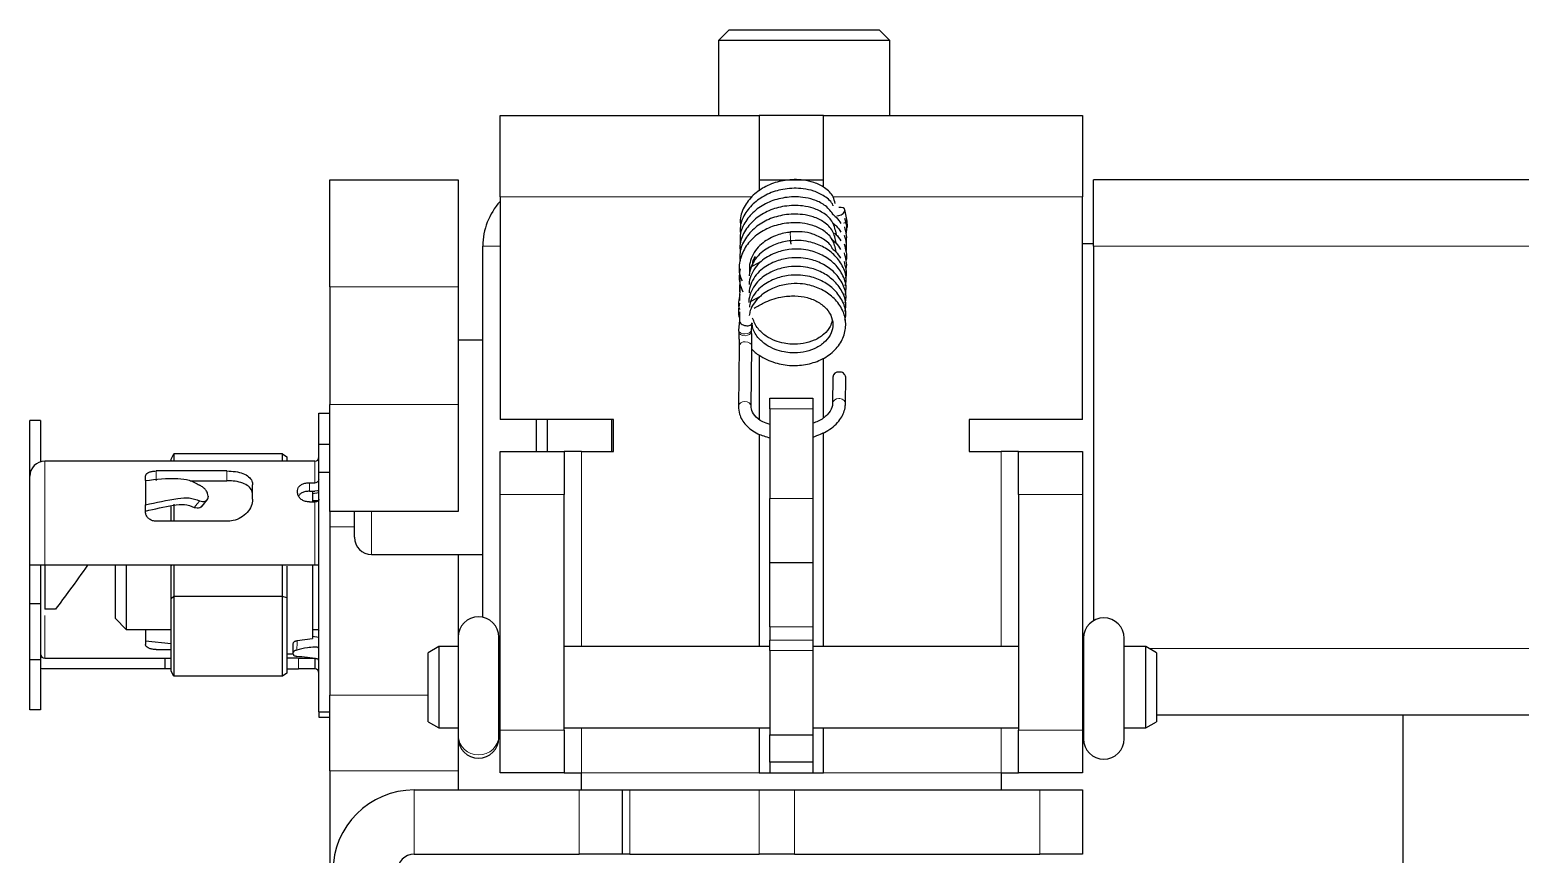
# Model space of a CAD drawing. Header units: millimetres. Extents: x -656 to 1253, y 650 to 1898.
# Drawn here: x -571.9 to -502.3, y 695.6 to 734.1 of the extents above; entities that cross this region are included whole.
import ezdxf

# ---------------------------------------------------------------- set-up
doc = ezdxf.new("R2010")
doc.units = ezdxf.units.MM

msp = doc.modelspace()

# ---------------------------------------------------------------- linework, layer by layer
at = {"color": 7, "linetype": 'Continuous', "lineweight": 25}
for p, q in [((-539.215, 734.131), (-539.715, 733.631)), ((-539.215, 734.131), (-535.411, 734.131)), ((-535.411, 734.131), (-532.215, 734.131)), ((-531.715, 733.631), (-532.215, 734.131)), ((-539.715, 733.631), (-539.715, 730.131)), ((-535.367, 733.631), (-539.715, 733.631)), ((-531.715, 733.631), (-535.367, 733.631)), ((-531.715, 730.131), (-531.715, 733.631)), ((-549.915, 726.331), (-549.915, 730.131)), ((-549.915, 730.131), (-537.815, 730.131)), ((-537.815, 730.131), (-537.815, 726.612)), ((-534.815, 730.131), (-537.815, 730.131)), ((-534.815, 730.131), (-522.715, 730.131)), ((-534.815, 726.789), (-534.815, 730.131)), ((-522.715, 730.131), (-522.715, 726.331)), ((-557.865, 727.131), (-551.865, 727.131)), ((-557.865, 722.131), (-557.865, 727.131)), ((-551.865, 727.131), (-551.865, 722.131)), ((-537.815, 727.131), (-534.815, 727.131)), ((-522.215, 724.031), (-522.215, 727.131)), ((106.785, 727.131), (-522.215, 727.131)), ((-549.915, 726.331), (-549.915, 715.931)), ((-533.721, 725.273), (-533.816, 725.742)), ((-522.715, 715.931), (-522.715, 726.331)), ((-533.716, 725.194), (-533.721, 725.273)), ((-550.715, 706.694), (-550.715, 724.031)), ((-522.215, 724.131), (-522.715, 724.131)), ((-522.215, 724.031), (-522.215, 706.533)), ((-538.257, 723.03), (-537.739, 723.311)), ((-538.714, 722.572), (-538.727, 721.895)), ((-557.865, 722.131), (-557.865, 716.631)), ((-551.865, 722.131), (-551.865, 716.631)), ((-538.719, 722.169), (-538.731, 721.488)), ((-538.214, 721.443), (-537.698, 721.728)), ((-538.733, 720.96), (-538.739, 720.557)), ((-538.735, 720.569), (-538.776, 720.094)), ((-538.177, 720.127), (-538.15, 720.434)), ((-538.172, 720.049), (-538.177, 720.127)), ((-550.715, 719.631), (-551.865, 719.631)), ((-538.776, 720.094), (-538.771, 720.015)), ((-538.753, 719.334), (-538.786, 716.544)), ((-538.186, 716.537), (-538.154, 719.327)), ((-537.815, 718.943), (-537.815, 715.956)), ((-534.815, 716.029), (-534.815, 718.792)), ((-534.376, 717.915), (-534.39, 716.676)), ((-533.79, 716.669), (-533.776, 717.908)), ((-557.865, 711.631), (-557.865, 716.631)), ((-551.865, 716.631), (-551.865, 711.631)), ((-537.315, 716.931), (-535.315, 716.931)), ((-537.315, 716.431), (-537.315, 716.931)), ((-535.315, 716.931), (-535.315, 716.431)), ((-534.39, 716.688), (-534.39, 716.676)), ((-558.365, 716.231), (-557.865, 716.231)), ((-558.365, 714.764), (-558.365, 716.231)), ((-544.615, 715.931), (-549.915, 715.931)), ((-548.215, 714.431), (-548.215, 715.931)), ((-547.715, 715.931), (-547.715, 714.431)), ((-544.715, 715.931), (-544.715, 714.431)), ((-544.615, 714.431), (-544.615, 715.931)), ((-537.315, 716.431), (-537.315, 712.247)), ((-535.315, 716.431), (-535.315, 712.247)), ((-522.715, 715.931), (-528.015, 715.931)), ((-528.015, 715.931), (-528.015, 714.431)), ((-571.365, 715.889), (-571.865, 715.889)), ((-571.865, 713.281), (-571.865, 715.889)), ((-571.365, 715.889), (-571.365, 713.952)), ((-537.815, 715.246), (-537.815, 705.331)), ((-534.815, 705.331), (-534.815, 715.329)), ((-558.365, 713.453), (-558.365, 714.764)), ((-557.865, 714.764), (-558.365, 714.764)), ((-565.565, 713.981), (-571.165, 713.981)), ((-558.565, 713.981), (-565.565, 713.981)), ((-565.265, 714.077), (-565.149, 714.324)), ((-565.265, 713.981), (-565.265, 714.077)), ((-565.149, 714.324), (-565.149, 713.981)), ((-560.065, 714.324), (-565.149, 714.324)), ((-560.065, 713.981), (-560.065, 714.324)), ((-560.065, 714.324), (-559.865, 714.182)), ((-559.865, 714.182), (-559.865, 713.981)), ((-549.915, 714.431), (-546.915, 714.431)), ((-549.915, 712.431), (-549.915, 714.431)), ((-546.915, 714.431), (-546.915, 712.431)), ((-546.115, 714.431), (-546.915, 714.431)), ((-546.115, 714.431), (-544.615, 714.431)), ((-528.015, 714.431), (-526.515, 714.431)), ((-525.715, 714.431), (-526.515, 714.431)), ((-525.715, 712.431), (-525.715, 714.431)), ((-525.715, 714.431), (-522.715, 714.431)), ((-522.715, 714.431), (-522.715, 712.431)), ((-571.865, 709.131), (-571.865, 713.281)), ((-566.465, 713.079), (-566.465, 713.292)), ((-562.665, 713.527), (-565.965, 713.527)), ((-557.865, 713.453), (-558.365, 713.453)), ((-558.365, 702.273), (-558.365, 713.453)), ((-566.465, 713.079), (-566.465, 711.948)), ((-564.384, 713.074), (-562.665, 713.074)), ((-561.465, 712.205), (-561.465, 712.883)), ((-559.365, 712.501), (-559.365, 712.619)), ((-558.815, 712.979), (-558.565, 712.979)), ((-558.815, 712.582), (-558.565, 712.582)), ((-558.665, 712.582), (-558.665, 712.084)), ((-558.365, 712.508), (-558.665, 712.464)), ((-566.465, 711.623), (-566.465, 711.948)), ((-565.265, 711.181), (-565.265, 711.91)), ((-565.149, 711.971), (-565.149, 711.181)), ((-563.855, 711.848), (-563.818, 711.895)), ((-563.814, 711.892), (-563.582, 712.186)), ((-563.538, 712.352), (-563.538, 712.324)), ((-558.815, 712.084), (-558.565, 712.084)), ((-558.406, 712.131), (-558.665, 712.131)), ((-549.915, 701.431), (-549.915, 712.431)), ((-546.915, 701.431), (-546.915, 712.431)), ((-537.315, 709.247), (-537.315, 712.247)), ((-535.315, 712.247), (-535.315, 709.247)), ((-525.715, 712.431), (-525.715, 701.431)), ((-522.715, 712.431), (-522.715, 701.431)), ((-562.665, 711.181), (-565.965, 711.181)), ((-551.865, 711.631), (-557.865, 711.631)), ((-557.865, 711.631), (-557.865, 710.919)), ((-556.715, 710.431), (-556.715, 711.631)), ((-557.865, 710.919), (-557.865, 703.061)), ((-571.165, 709.131), (-571.865, 709.131)), ((-571.865, 707.325), (-571.865, 709.131)), ((-571.365, 709.131), (-571.365, 707.325)), ((-569.165, 709.131), (-571.165, 709.131)), ((-558.565, 709.131), (-569.165, 709.131)), ((-567.865, 706.631), (-567.865, 709.131)), ((-567.365, 709.131), (-567.365, 706.131)), ((-565.236, 709.131), (-565.265, 709.102)), ((-565.265, 707.563), (-565.265, 709.102)), ((-565.149, 709.131), (-565.149, 707.662)), ((-560.065, 707.662), (-560.065, 709.131)), ((-559.865, 709.085), (-559.865, 707.605)), ((-558.665, 709.131), (-558.665, 705.709)), ((-558.365, 709.131), (-558.565, 709.131)), ((-555.915, 709.631), (-550.715, 709.631)), ((-551.865, 709.631), (-551.865, 705.827)), ((-537.315, 709.247), (-535.315, 709.247)), ((-537.315, 706.247), (-537.315, 709.247)), ((-535.315, 709.247), (-535.315, 706.247)), ((-565.149, 707.662), (-565.265, 707.563)), ((-565.149, 707.662), (-565.149, 703.938)), ((-560.065, 707.662), (-565.149, 707.662)), ((-560.065, 703.938), (-560.065, 707.662)), ((-559.865, 707.605), (-560.065, 707.662)), ((-559.865, 707.605), (-559.865, 704.081)), ((-571.365, 707.325), (-571.865, 707.325)), ((-571.865, 704.715), (-571.865, 707.325)), ((-571.365, 707.325), (-571.365, 704.715)), ((-570.665, 707.081), (-571.165, 707.081)), ((-565.265, 704.185), (-565.265, 707.563)), ((-567.865, 706.631), (-567.365, 706.131)), ((-537.315, 706.247), (-537.315, 705.63)), ((-535.315, 706.247), (-535.315, 705.63)), ((-567.365, 706.131), (-565.265, 706.131)), ((-566.465, 706.131), (-566.465, 705.59)), ((-566.465, 705.59), (-566.465, 705.426)), ((-566.465, 705.59), (-565.265, 705.471)), ((-559.379, 705.608), (-558.665, 705.709)), ((-558.665, 706.131), (-558.365, 706.131)), ((-558.365, 705.755), (-558.665, 705.798)), ((-551.867, 705.766), (-551.867, 701.174)), ((-549.967, 701.174), (-549.967, 705.766)), ((-537.315, 705.147), (-537.315, 705.63)), ((-535.315, 705.63), (-535.315, 705.147)), ((-522.677, 705.718), (-522.677, 701.018)), ((-520.777, 701.018), (-520.777, 705.718)), ((-565.965, 705.189), (-565.265, 705.189)), ((-559.865, 704.981), (-559.565, 704.981)), ((-559.565, 704.969), (-559.565, 705.044)), ((-552.765, 705.331), (-553.265, 705.043)), ((-553.265, 701.82), (-553.265, 705.043)), ((-551.867, 705.331), (-552.765, 705.331)), ((-552.765, 705.331), (-552.765, 701.531)), ((-549.915, 705.331), (-549.967, 705.331)), ((-537.315, 705.331), (-546.915, 705.331)), ((-537.315, 705.147), (-537.315, 701.205)), ((-525.715, 705.331), (-535.315, 705.331)), ((-535.315, 705.147), (-535.315, 701.205)), ((-522.677, 705.331), (-522.715, 705.331)), ((-519.765, 705.331), (-520.777, 705.331)), ((-519.265, 705.043), (-519.765, 705.331)), ((-519.765, 703.431), (-519.765, 705.331)), ((-519.265, 705.043), (-519.265, 703.431)), ((-571.865, 702.373), (-571.865, 704.715)), ((-571.365, 704.715), (-571.865, 704.715)), ((-571.365, 704.715), (-571.365, 702.373)), ((-571.165, 704.781), (-565.565, 704.781)), ((-565.565, 704.281), (-571.165, 704.281)), ((-565.565, 704.781), (-565.565, 704.281)), ((-565.565, 704.781), (-565.265, 704.781)), ((-565.265, 704.281), (-565.565, 704.281)), ((-565.149, 703.938), (-565.265, 704.185)), ((-559.315, 704.781), (-559.865, 704.781)), ((-559.865, 704.281), (-559.315, 704.281)), ((-559.315, 704.781), (-558.565, 704.781)), ((-558.565, 704.281), (-559.315, 704.281)), ((-558.565, 704.781), (-558.565, 704.281)), ((-560.065, 703.938), (-565.149, 703.938)), ((-559.865, 704.081), (-560.065, 703.938)), ((-519.765, 701.531), (-519.765, 703.431)), ((-519.265, 703.431), (-519.265, 701.82)), ((-557.865, 699.525), (-557.865, 703.061)), ((-571.365, 702.373), (-571.865, 702.373)), ((-558.365, 702.273), (-557.865, 702.273)), ((-558.365, 702.273), (-558.365, 702.031)), ((-558.365, 702.031), (-557.865, 702.031)), ((103.935, 702.131), (-519.265, 702.131)), ((-507.765, 702.131), (-507.765, 688.731)), ((-553.265, 701.82), (-552.765, 701.531)), ((-552.765, 701.531), (-551.867, 701.531)), ((-549.967, 701.531), (-549.915, 701.531)), ((-549.915, 699.431), (-549.915, 701.431)), ((-546.915, 701.531), (-537.315, 701.531)), ((-546.915, 701.431), (-546.915, 699.431)), ((-537.815, 701.531), (-537.815, 699.431)), ((-535.315, 701.531), (-525.715, 701.531)), ((-534.815, 699.431), (-534.815, 701.531)), ((-525.715, 699.431), (-525.715, 701.431)), ((-522.715, 701.531), (-522.677, 701.531)), ((-522.715, 701.431), (-522.715, 699.431)), ((-520.777, 701.531), (-519.765, 701.531)), ((-519.765, 701.531), (-519.265, 701.82)), ((-551.867, 701.174), (-551.867, 701.066)), ((-551.865, 701.005), (-551.865, 699.525)), ((-549.967, 701.066), (-549.967, 701.174)), ((-537.315, 701.205), (-535.315, 701.205)), ((-537.315, 699.931), (-537.315, 701.205)), ((-535.315, 701.205), (-535.315, 699.931)), ((-535.315, 699.931), (-537.315, 699.931)), ((-537.315, 699.931), (-537.315, 699.431)), ((-535.315, 699.931), (-535.315, 699.431)), ((-557.865, 699.525), (-557.865, 694.908)), ((-551.865, 699.525), (-551.865, 698.631)), ((-546.915, 699.431), (-549.915, 699.431)), ((-546.915, 699.431), (-546.115, 699.431)), ((-546.115, 698.631), (-546.115, 699.431)), ((-537.815, 699.431), (-537.315, 699.431)), ((-537.315, 699.431), (-535.315, 699.431)), ((-535.315, 699.431), (-534.815, 699.431)), ((-526.515, 699.431), (-525.715, 699.431)), ((-526.515, 699.431), (-526.515, 698.631)), ((-522.715, 699.431), (-525.715, 699.431)), ((-553.915, 698.631), (-546.215, 698.631)), ((-546.215, 698.631), (-544.215, 698.631)), ((-544.215, 698.631), (-544.215, 695.631)), ((-544.215, 698.631), (-543.853, 698.631)), ((-543.853, 698.631), (-537.812, 698.631)), ((-537.812, 698.631), (-536.174, 698.631)), ((-536.174, 698.631), (-524.715, 698.631)), ((-524.715, 698.631), (-522.715, 698.631)), ((-522.715, 698.631), (-522.715, 695.631)), ((-553.915, 695.631), (-546.215, 695.631)), ((-544.215, 695.631), (-546.215, 695.631)), ((-543.853, 695.631), (-544.215, 695.631)), ((-543.853, 695.631), (-537.812, 695.631)), ((-536.174, 695.631), (-537.812, 695.631)), ((-536.174, 695.631), (-524.715, 695.631)), ((-522.715, 695.631), (-524.715, 695.631))]:
    msp.add_line(p, q, dxfattribs=at)
at = {"color": 8, "linetype": 'Continuous', "lineweight": 18}
for p, q in [((-538.128, 726.331), (-549.915, 726.331)), ((-522.715, 726.331), (-534.365, 726.331)), ((-549.915, 724.031), (-550.715, 724.031)), ((106.785, 724.031), (-522.215, 724.031)), ((-551.865, 722.131), (-557.865, 722.131)), ((-557.865, 716.631), (-551.865, 716.631)), ((-535.315, 716.431), (-537.315, 716.431)), ((-571.165, 713.981), (-571.165, 709.131)), ((-558.565, 712.979), (-558.565, 713.981)), ((-546.115, 705.331), (-546.115, 714.431)), ((-526.515, 714.431), (-526.515, 705.331)), ((-565.965, 713.527), (-565.965, 713.074)), ((-562.665, 713.074), (-562.665, 713.527)), ((-558.815, 712.979), (-558.815, 712.582)), ((-558.565, 709.131), (-558.565, 712.084)), ((-546.915, 712.431), (-549.915, 712.431)), ((-537.315, 712.247), (-535.315, 712.247)), ((-522.715, 712.431), (-525.715, 712.431)), ((-555.915, 711.631), (-555.915, 709.631)), ((-556.715, 710.919), (-557.865, 710.919)), ((-571.165, 706.772), (-571.165, 704.781)), ((-535.315, 706.247), (-537.315, 706.247)), ((-537.315, 705.63), (-535.315, 705.63)), ((-535.315, 705.147), (-537.315, 705.147)), ((104.262, 705.231), (-519.592, 705.231)), ((-559.315, 704.281), (-559.315, 704.781)), ((-557.865, 703.061), (-553.265, 703.061)), ((-549.915, 701.431), (-546.915, 701.431)), ((-546.115, 699.431), (-546.115, 701.531)), ((-526.515, 701.531), (-526.515, 699.431)), ((-525.715, 701.431), (-522.715, 701.431)), ((-551.865, 699.525), (-557.865, 699.525)), ((-537.815, 699.431), (-546.115, 699.431)), ((-526.515, 699.431), (-534.815, 699.431)), ((-553.915, 695.631), (-553.915, 698.631)), ((-546.215, 695.631), (-546.215, 698.631)), ((-543.853, 698.631), (-543.853, 695.631)), ((-537.812, 695.631), (-537.812, 698.631)), ((-536.174, 698.631), (-536.174, 695.631)), ((-524.715, 695.631), (-524.715, 698.631))]:
    msp.add_line(p, q, dxfattribs=at)
at = {"color": 7, "linetype": 'Continuous', "lineweight": 25, "flags": 128}
for points in [[(-534.189, 725.449), (-534.101, 725.457), (-533.991, 725.494), (-533.896, 725.555), (-533.833, 725.628), (-533.81, 725.704), (-533.831, 725.771), (-533.893, 725.818), (-533.987, 725.838), (-534.097, 725.829), (-534.097, 725.829)], [(-558.365, 712.605), (-558.428, 712.593), (-558.565, 712.582)], [(-558.365, 712.205), (-558.369, 712.182), (-558.38, 712.159), (-558.399, 712.138), (-558.424, 712.119), (-558.454, 712.104), (-558.488, 712.093), (-558.526, 712.086), (-558.565, 712.084)], [(-571.165, 704.281), (-571.302, 704.295), (-571.365, 704.31)]]:
    msp.add_lwpolyline(points, dxfattribs=at)
at = {"color": 8, "linetype": 'Continuous', "lineweight": 18, "flags": 128}
for points in [[(-538.478, 719.925), (-538.363, 719.942), (-538.266, 719.985), (-538.2, 720.048), (-538.176, 720.12), (-538.177, 720.126)], [(-538.776, 720.094), (-538.754, 720.031), (-538.69, 719.973), (-538.593, 719.935), (-538.478, 719.925)], [(-538.771, 720.015), (-538.75, 719.953), (-538.685, 719.894), (-538.588, 719.857), (-538.474, 719.846)], [(-538.474, 719.846), (-538.359, 719.864), (-538.261, 719.907), (-538.196, 719.969), (-538.172, 720.041), (-538.172, 720.049)], [(-538.467, 719.565), (-538.351, 719.551), (-538.251, 719.503), (-538.182, 719.428), (-538.154, 719.339), (-538.154, 719.327)], [(-538.499, 716.776), (-538.383, 716.761), (-538.283, 716.713), (-538.214, 716.639), (-538.186, 716.55), (-538.186, 716.54)]]:
    msp.add_lwpolyline(points, dxfattribs=at)
at = {"color": 7, "linetype": 'Continuous', "lineweight": 25}
for centre, radius, start, end in [((-547.615, 724.031), 3.1, 137.89655, 180), ((-535.308, 724.29), 1.046, 179.97298, 189.73536), ((-534.11, 717.879), 0.269, 85.56913, 172.30264), ((-534.047, 717.877), 0.273, 6.61508, 98.74019), ((-571.165, 713.281), 0.7, 90, 180), ((-558.565, 714.181), 0.2, 270, 0), ((-558.546, 713.161), 0.183, 264.18756, 352.66613), ((-555.915, 710.431), 0.8, 180, 270), ((-550.917, 705.766), 0.95, 0, 180), ((-521.727, 705.718), 0.95, 0, 180), ((-558.464, 706.05), 0.0996, 3.92792, 54.46683), ((-571.165, 704.981), 0.2, 180, 270), ((-558.565, 704.081), 0.2, 0, 90), ((-550.917, 701.066), 0.95, 180, 0), ((-521.727, 701.018), 0.95, 180, 0), ((-553.915, 694.831), 3.8, 90, 180), ((-553.915, 694.831), 0.8, 90, 180)]:
    msp.add_arc(centre, radius, start, end, dxfattribs=at)
at = {"color": 8, "linetype": 'Continuous', "lineweight": 18}
for centre, radius, start, end in [((-533.914, 725.287), 0.194, 281.16678, 355.78028), ((-533.863, 725.192), 0.147, 305.37952, 0.99151), ((-530.565, 724.596), 5.797, 179.23853, 183.01816), ((-538.487, 719.298), 0.269, 85.56913, 172.30264), ((-538.52, 716.508), 0.269, 85.57069, 172.28471), ((-534.123, 716.637), 0.272, 85.84851, 169.10635), ((-534.062, 716.637), 0.273, 6.62516, 98.73922), ((-550.938, 701.197), 0.929, 181.38421, 271.32035), ((-550.896, 701.197), 0.929, 268.67965, 358.61579)]:
    msp.add_arc(centre, radius, start, end, dxfattribs=at)
at = {"color": 7, "linetype": 'Continuous', "lineweight": 25}
for points, knots in [([(-534.269, 726.013), (-534.293, 726.123), (-534.359, 726.417), (-534.721, 726.758), (-535.22, 727.008), (-535.851, 727.147), (-536.582, 727.137), (-537.346, 726.924), (-537.989, 726.543), (-538.464, 726.008), (-538.719, 725.452), (-538.697, 725.092), (-538.689, 724.96)], [0, 0, 0, 0, 0.063333, 0.16851, 0.262688, 0.342003, 0.46736, 0.58109, 0.694609, 0.810179, 0.930447, 1, 1, 1, 1]), ([(-534.366, 725.91), (-534.368, 725.918), (-534.423, 726.104), (-534.739, 726.354), (-535.227, 726.608), (-535.862, 726.744), (-536.592, 726.733), (-537.355, 726.519), (-537.998, 726.137), (-538.469, 725.602), (-538.718, 725.071), (-538.7, 724.737), (-538.694, 724.631)], [0, 0, 0, 0, 0.004993, 0.1184, 0.219918, 0.305422, 0.440621, 0.56324, 0.685592, 0.810243, 0.939925, 1, 1, 1, 1]), ([(-534.214, 724.578), (-534.254, 724.771), (-534.332, 725.149), (-534.743, 725.558), (-535.249, 725.804), (-535.88, 725.939), (-536.612, 725.926), (-537.374, 725.709), (-538.014, 725.326), (-538.485, 724.788), (-538.735, 724.233), (-538.711, 723.875), (-538.703, 723.746)], [0, 0, 0, 0, 0.105289, 0.205903, 0.295917, 0.37175, 0.491758, 0.600525, 0.708989, 0.819647, 0.934706, 1, 1, 1, 1]), ([(-534.384, 725.538), (-534.501, 725.685), (-534.724, 725.965), (-535.242, 726.204), (-535.869, 726.342), (-536.602, 726.33), (-537.364, 726.114), (-538.006, 725.731), (-538.478, 725.195), (-538.73, 724.64), (-538.707, 724.281), (-538.698, 724.151)], [0, 0, 0, 0, 0.1114142, 0.2121128, 0.2969363, 0.4311161, 0.5527693, 0.6741203, 0.797839, 0.9265139, 1, 1, 1, 1]), ([(-534.223, 723.772), (-534.265, 723.967), (-534.345, 724.347), (-534.76, 724.757), (-535.267, 725.001), (-535.899, 725.135), (-536.631, 725.119), (-537.393, 724.9), (-538.028, 724.514), (-538.509, 723.974), (-538.75, 723.331), (-538.779, 722.774), (-538.646, 722.482), (-538.608, 722.4)], [0, 0, 0, 0, 0.097442, 0.1894846, 0.271783, 0.341134, 0.4509722, 0.5504561, 0.6495996, 0.7508968, 0.8561583, 0.9597496, 1, 1, 1, 1]), ([(-534.219, 724.175), (-534.259, 724.369), (-534.338, 724.748), (-534.751, 725.158), (-535.258, 725.402), (-535.89, 725.537), (-536.622, 725.522), (-537.383, 725.304), (-538.023, 724.92), (-538.492, 724.382), (-538.741, 723.827), (-538.716, 723.47), (-538.707, 723.341)], [0, 0, 0, 0, 0.1058838, 0.2064801, 0.2964527, 0.37226, 0.492276, 0.6010148, 0.7094154, 0.8200901, 0.9351311, 1, 1, 1, 1]), ([(-534.407, 725.539), (-534.341, 725.486), (-534.171, 725.348), (-534.064, 725.182), (-533.998, 725.081)], [0, 0, 0, 0, 0.387344, 1, 1, 1, 1]), ([(-534.366, 725.097), (-534.317, 725.057), (-534.164, 724.932), (-534.068, 724.781), (-534.003, 724.678)], [0, 0, 0, 0, 0.318089, 1, 1, 1, 1]), ([(-533.741, 724.631), (-533.732, 724.734), (-533.711, 724.967), (-533.779, 725.198), (-533.817, 725.326)], [0, 0, 0, 0, 0.443375, 1, 1, 1, 1]), ([(-533.734, 724.842), (-533.729, 724.851), (-533.715, 724.874), (-533.704, 724.911), (-533.697, 724.945), (-533.693, 724.975), (-533.691, 725.004), (-533.69, 725.034), (-533.69, 725.049)], [0, 0, 0, 0, 0.097418, 0.258661, 0.384306, 0.517978, 0.767153, 1, 1, 1, 1]), ([(-533.705, 725.053), (-533.705, 725.053), (-533.705, 725.053), (-533.707, 725.074), (-533.711, 725.118), (-533.715, 725.169), (-533.716, 725.194)], [0, 0, 0, 0, 0.09133, 0.306343, 0.65458, 1, 1, 1, 1]), ([(-536.362, 724.675), (-536.378, 724.674), (-536.616, 724.657), (-537.101, 724.527), (-537.648, 724.216), (-538.01, 723.823), (-538.208, 723.458), (-538.29, 723.069), (-538.272, 722.844), (-538.263, 722.731)], [0, 0, 0, 0, 0.0151647, 0.2172605, 0.4503418, 0.5825496, 0.7206233, 0.8592288, 1, 1, 1, 1]), ([(-533.795, 722.176), (-533.777, 722.255), (-533.711, 722.544), (-533.864, 723.046), (-534.231, 723.585), (-534.771, 723.988), (-535.331, 724.212), (-535.885, 724.302), (-536.452, 724.286), (-537.111, 724.127), (-537.656, 723.81), (-538.019, 723.417), (-538.21, 723.054), (-538.282, 722.777), (-538.278, 722.654), (-538.277, 722.644)], [0, 0, 0, 0, 0.042308, 0.15415, 0.2638, 0.362621, 0.46011, 0.525142, 0.605685, 0.698744, 0.806146, 0.867056, 0.930656, 0.994491, 1, 1, 1, 1]), ([(-534.402, 723.91), (-534.405, 723.918), (-534.463, 724.103), (-534.781, 724.351), (-535.273, 724.597), (-535.815, 724.721), (-536.176, 724.701), (-536.359, 724.69)], [0, 0, 0, 0, 0.01249, 0.301593, 0.560015, 0.777814, 1, 1, 1, 1]), ([(-534.437, 724.347), (-534.368, 724.291), (-534.19, 724.149), (-534.079, 723.977), (-534.012, 723.872)], [0, 0, 0, 0, 0.391046, 1, 1, 1, 1]), ([(-534.297, 724.631), (-534.275, 724.613), (-534.149, 724.507), (-534.071, 724.38), (-534.007, 724.275)], [0, 0, 0, 0, 0.174816, 1, 1, 1, 1]), ([(-533.751, 723.766), (-533.74, 723.891), (-533.717, 724.144), (-533.79, 724.395), (-533.826, 724.52)], [0, 0, 0, 0, 0.4974852, 1, 1, 1, 1]), ([(-533.747, 724.169), (-533.736, 724.293), (-533.712, 724.546), (-533.785, 724.796), (-533.821, 724.923)], [0, 0, 0, 0, 0.492215, 1, 1, 1, 1]), ([(-533.8, 721.774), (-533.781, 721.854), (-533.716, 722.144), (-533.87, 722.647), (-534.239, 723.186), (-534.78, 723.587), (-535.34, 723.81), (-535.895, 723.899), (-536.462, 723.882), (-537.121, 723.723), (-537.665, 723.405), (-538.027, 723.011), (-538.217, 722.647), (-538.289, 722.373), (-538.284, 722.251), (-538.284, 722.243)], [0, 0, 0, 0, 0.042773, 0.154687, 0.264374, 0.363222, 0.46079, 0.525858, 0.60643, 0.699498, 0.806987, 0.867935, 0.931565, 0.995417, 1, 1, 1, 1]), ([(-534.402, 723.91), (-534.348, 723.866), (-534.185, 723.735), (-534.084, 723.576), (-534.017, 723.469)], [0, 0, 0, 0, 0.334031, 1, 1, 1, 1]), ([(-533.76, 722.962), (-533.76, 722.963), (-533.712, 723.084), (-533.743, 723.345), (-533.805, 723.592), (-533.835, 723.715)], [0, 0, 0, 0, 0.002516, 0.506423, 1, 1, 1, 1]), ([(-533.755, 723.363), (-533.755, 723.363), (-533.708, 723.484), (-533.738, 723.745), (-533.8, 723.994), (-533.831, 724.118)], [0, 0, 0, 0, 0.000172, 0.502667, 1, 1, 1, 1]), ([(-538.709, 722.975), (-538.74, 722.748), (-538.789, 722.377), (-538.634, 722.029), (-538.574, 721.894)], [0, 0, 0, 0, 0.612736, 1, 1, 1, 1]), ([(-533.809, 720.971), (-533.791, 721.053), (-533.726, 721.344), (-533.883, 721.848), (-534.255, 722.386), (-534.797, 722.786), (-535.359, 723.007), (-535.914, 723.095), (-536.481, 723.076), (-537.14, 722.914), (-537.683, 722.594), (-538.043, 722.199), (-538.232, 721.835), (-538.304, 721.549), (-538.296, 721.417), (-538.294, 721.398)], [0, 0, 0, 0, 0.0433643, 0.1545619, 0.2634749, 0.3616169, 0.4585878, 0.5232278, 0.6032337, 0.6956034, 0.8024385, 0.8629931, 0.9261889, 0.9895827, 1, 1, 1, 1]), ([(-533.804, 721.373), (-533.786, 721.453), (-533.721, 721.744), (-533.877, 722.248), (-534.247, 722.786), (-534.788, 723.186), (-535.35, 723.409), (-535.905, 723.497), (-536.472, 723.479), (-537.13, 723.319), (-537.674, 722.999), (-538.035, 722.605), (-538.224, 722.241), (-538.296, 721.968), (-538.29, 721.848), (-538.29, 721.841)], [0, 0, 0, 0, 0.043237, 0.155226, 0.264949, 0.363826, 0.461472, 0.526578, 0.607178, 0.700257, 0.807834, 0.868821, 0.932479, 0.996349, 1, 1, 1, 1]), ([(-538.117, 723.106), (-538.117, 723.193), (-538.117, 723.347), (-538.03, 723.483), (-537.992, 723.543)], [0, 0, 0, 0, 0.563743, 1, 1, 1, 1]), ([(-533.778, 722.526), (-533.773, 722.539), (-533.719, 722.672), (-533.746, 722.944), (-533.809, 723.19), (-533.84, 723.312)], [0, 0, 0, 0, 0.051584, 0.533192, 1, 1, 1, 1]), ([(-538.155, 719.212), (-538.15, 719.206), (-538.044, 719.072), (-537.657, 718.818), (-537.014, 718.526), (-536.216, 718.421), (-535.454, 718.506), (-534.754, 718.78), (-534.19, 719.223), (-533.838, 719.796), (-533.734, 720.428), (-533.886, 721.049), (-534.273, 721.587), (-534.814, 721.984), (-535.378, 722.204), (-535.934, 722.29), (-536.501, 722.269), (-537.158, 722.105), (-537.702, 721.783), (-538.055, 721.388), (-538.234, 721.069), (-538.266, 720.869), (-538.278, 720.795)], [0, 0, 0, 0, 0.002052, 0.044802, 0.111657, 0.171853, 0.231635, 0.292253, 0.355355, 0.417763, 0.478389, 0.541427, 0.60313, 0.658728, 0.713717, 0.750355, 0.795682, 0.847989, 0.908576, 0.942903, 0.978714, 1, 1, 1, 1]), ([(-533.813, 720.569), (-533.795, 720.652), (-533.731, 720.945), (-533.889, 721.449), (-534.262, 721.986), (-534.806, 722.385), (-535.368, 722.605), (-535.924, 722.692), (-536.491, 722.672), (-537.149, 722.51), (-537.693, 722.188), (-538.048, 721.794), (-538.229, 721.469), (-538.262, 721.264), (-538.275, 721.184)], [0, 0, 0, 0, 0.0452904, 0.1602802, 0.2728707, 0.3743237, 0.4746163, 0.5414546, 0.6241635, 0.7196306, 0.8301284, 0.8927465, 0.9580841, 1, 1, 1, 1]), ([(-538.723, 721.766), (-538.77, 721.533), (-538.817, 721.297), (-538.734, 721.076), (-538.733, 721.074)], [0, 0, 0, 0, 0.989365, 1, 1, 1, 1]), ([(-538.051, 721.131), (-537.904, 721.218), (-537.532, 721.438), (-536.993, 721.624), (-536.478, 721.697), (-536.053, 721.715), (-535.558, 721.645), (-535.04, 721.427), (-534.64, 721.101), (-534.402, 720.703), (-534.349, 720.278), (-534.478, 719.861), (-534.78, 719.492), (-535.224, 719.218), (-535.747, 719.061), (-536.236, 719.03), (-536.685, 719.082), (-537.099, 719.201), (-537.531, 719.422), (-537.91, 719.775), (-538.143, 720.147), (-538.136, 720.387), (-538.135, 720.45)], [0, 0, 0, 0, 0.055596, 0.140078, 0.172952, 0.200821, 0.255696, 0.31011, 0.365013, 0.421726, 0.477431, 0.531435, 0.587776, 0.643286, 0.693678, 0.74371, 0.77672, 0.816999, 0.86302, 0.916065, 0.978165, 1, 1, 1, 1]), ([(-538.728, 721.363), (-538.775, 721.128), (-538.822, 720.892), (-538.738, 720.67), (-538.737, 720.668)], [0, 0, 0, 0, 0.991326, 1, 1, 1, 1]), ([(-538.73, 720.568), (-538.733, 720.56), (-538.746, 720.531), (-538.721, 720.469), (-538.659, 720.399), (-538.56, 720.341), (-538.483, 720.324), (-538.445, 720.316)], [0, 0, 0, 0, 0.077645, 0.308234, 0.538823, 0.769411, 1, 1, 1, 1]), ([(-538.445, 720.316), (-538.406, 720.313), (-538.328, 720.307), (-538.231, 720.336), (-538.165, 720.384), (-538.156, 720.426), (-538.152, 720.445)], [0, 0, 0, 0, 0.262864, 0.525728, 0.788592, 1, 1, 1, 1]), ([(-534.414, 720.55), (-534.436, 720.457), (-534.492, 720.222), (-534.783, 719.893), (-535.222, 719.62), (-535.746, 719.463), (-536.235, 719.433), (-536.684, 719.486), (-537.099, 719.605), (-537.526, 719.828), (-537.926, 720.18), (-538.056, 720.498), (-538.126, 720.669)], [0, 0, 0, 0, 0.076825, 0.193273, 0.307965, 0.41208, 0.515503, 0.583722, 0.666946, 0.762009, 0.871666, 1, 1, 1, 1]), ([(-538.771, 720.015), (-538.769, 719.963), (-538.764, 719.86), (-538.757, 719.673), (-538.754, 719.502), (-538.753, 719.39), (-538.753, 719.345), (-538.753, 719.334)], [0, 0, 0, 0, 0.24166, 0.475271, 0.711669, 0.92868, 1, 1, 1, 1]), ([(-538.154, 719.327), (-538.153, 719.374), (-538.153, 719.471), (-538.157, 719.668), (-538.164, 719.875), (-538.169, 719.991), (-538.172, 720.049)], [0, 0, 0, 0, 0.243086, 0.500781, 0.748307, 1, 1, 1, 1]), ([(-534.39, 716.676), (-534.396, 716.618), (-534.412, 716.452), (-534.607, 716.158), (-534.943, 715.882), (-535.228, 715.787), (-535.315, 715.758)], [0, 0, 0, 0, 0.186073, 0.531266, 0.856526, 1, 1, 1, 1]), ([(-535.315, 715.11), (-535.067, 715.203), (-534.547, 715.397), (-534.027, 715.885), (-533.811, 716.345), (-533.794, 716.603), (-533.79, 716.669)], [0, 0, 0, 0, 0.2967487, 0.6211117, 0.9046327, 1, 1, 1, 1]), ([(-538.786, 716.544), (-538.776, 716.424), (-538.75, 716.11), (-538.455, 715.649), (-537.959, 715.259), (-537.511, 715.132), (-537.315, 715.076)], [0, 0, 0, 0, 0.178356, 0.465165, 0.765567, 1, 1, 1, 1]), ([(-537.315, 715.702), (-537.43, 715.739), (-537.744, 715.838), (-538.055, 716.121), (-538.178, 716.366), (-538.184, 716.504), (-538.186, 716.537)], [0, 0, 0, 0, 0.20072, 0.544447, 0.889913, 1, 1, 1, 1]), ([(-566.465, 713.292), (-566.459, 713.32), (-566.449, 713.377), (-566.363, 713.447), (-566.236, 713.497), (-566.096, 713.523), (-566.002, 713.526), (-565.965, 713.527)], [0, 0, 0, 0, 0.214373, 0.428779, 0.642592, 0.856666, 1, 1, 1, 1]), ([(-566.465, 713.079), (-565.966, 713.142), (-565.295, 713.227), (-564.401, 713.122), (-564.096, 712.95), (-563.941, 712.863)], [0, 0, 0, 0, 0.587693, 0.790818, 1, 1, 1, 1]), ([(-562.665, 713.527), (-562.53, 713.521), (-562.26, 713.51), (-561.901, 713.419), (-561.632, 713.27), (-561.486, 713.083), (-561.471, 712.942), (-561.465, 712.883)], [0, 0, 0, 0, 0.213238, 0.42649, 0.63916, 0.849598, 1, 1, 1, 1]), ([(-563.538, 712.352), (-563.543, 712.394), (-563.552, 712.477), (-563.628, 712.613), (-563.738, 712.736), (-563.851, 712.819), (-563.92, 712.853), (-563.941, 712.863)], [0, 0, 0, 0, 0.225883, 0.451767, 0.67765, 0.903524, 1, 1, 1, 1]), ([(-561.465, 712.414), (-561.477, 712.499), (-561.502, 712.67), (-561.7, 712.865), (-561.996, 712.997), (-562.335, 713.064), (-562.566, 713.071), (-562.665, 713.074)], [0, 0, 0, 0, 0.212376, 0.424979, 0.633479, 0.843609, 1, 1, 1, 1]), ([(-559.365, 712.619), (-559.359, 712.662), (-559.347, 712.747), (-559.253, 712.854), (-559.114, 712.932), (-558.959, 712.973), (-558.856, 712.977), (-558.815, 712.979)], [0, 0, 0, 0, 0.214305, 0.42865, 0.642279, 0.856223, 1, 1, 1, 1]), ([(-558.815, 712.084), (-558.877, 712.089), (-559, 712.098), (-559.165, 712.173), (-559.289, 712.28), (-559.355, 712.397), (-559.362, 712.471), (-559.365, 712.501)], [0, 0, 0, 0, 0.2143929, 0.4287887, 0.6430611, 0.8568545, 1, 1, 1, 1]), ([(-558.815, 712.582), (-558.877, 712.579), (-559.001, 712.571), (-559.163, 712.512), (-559.277, 712.439), (-559.309, 712.377), (-559.32, 712.355)], [0, 0, 0, 0, 0.28124, 0.562484, 0.843527, 1, 1, 1, 1]), ([(-566.465, 711.948), (-565.966, 712.056), (-565.295, 712.202), (-564.401, 712.313), (-564.096, 712.191), (-563.941, 712.129)], [0, 0, 0, 0, 0.587693, 0.790818, 1, 1, 1, 1]), ([(-566.465, 711.658), (-566.036, 711.755), (-565.444, 711.889), (-564.63, 712.004), (-564.339, 711.883), (-564.191, 711.822)], [0, 0, 0, 0, 0.56666, 0.780905, 1, 1, 1, 1]), ([(-563.855, 711.848), (-563.862, 711.843), (-563.897, 711.817), (-563.982, 711.79), (-564.096, 711.795), (-564.168, 711.816), (-564.191, 711.822)], [0, 0, 0, 0, 0.088696, 0.457739, 0.826694, 1, 1, 1, 1]), ([(-563.941, 712.129), (-563.892, 712.117), (-563.795, 712.093), (-563.67, 712.113), (-563.58, 712.174), (-563.542, 712.252), (-563.539, 712.307), (-563.538, 712.324)], [0, 0, 0, 0, 0.225867, 0.451734, 0.677598, 0.903479, 1, 1, 1, 1]), ([(-561.465, 712.205), (-561.477, 712.098), (-561.502, 711.886), (-561.702, 711.58), (-562, 711.339), (-562.338, 711.202), (-562.568, 711.187), (-562.665, 711.181)], [0, 0, 0, 0, 0.2128333, 0.4258501, 0.6355415, 0.8465873, 1, 1, 1, 1]), ([(-565.965, 711.181), (-566.021, 711.186), (-566.134, 711.196), (-566.283, 711.274), (-566.396, 711.387), (-566.456, 711.511), (-566.462, 711.591), (-566.465, 711.623)], [0, 0, 0, 0, 0.214445, 0.428893, 0.643239, 0.857188, 1, 1, 1, 1]), ([(-571.165, 709.131), (-571.165, 708.737), (-571.165, 708.032), (-571.165, 707.372), (-571.165, 707.081)], [0, 0, 0, 0, 0.559866, 1, 1, 1, 1]), ([(-569.165, 709.131), (-569.445, 708.737), (-569.945, 708.032), (-570.445, 707.372), (-570.665, 707.081)], [0, 0, 0, 0, 0.559911, 1, 1, 1, 1]), ([(-559.565, 705.475), (-559.562, 705.488), (-559.557, 705.515), (-559.524, 705.55), (-559.497, 705.57), (-559.488, 705.576)], [0, 0, 0, 0, 0.404591, 0.809176, 1, 1, 1, 1]), ([(-559.488, 705.576), (-559.475, 705.582), (-559.443, 705.596), (-559.403, 705.604), (-559.379, 705.608)], [0, 0, 0, 0, 0.40435, 1, 1, 1, 1]), ([(-565.965, 705.189), (-566.021, 705.191), (-566.134, 705.196), (-566.283, 705.233), (-566.396, 705.291), (-566.456, 705.359), (-566.462, 705.407), (-566.465, 705.426)], [0, 0, 0, 0, 0.214385, 0.428772, 0.643033, 0.856802, 1, 1, 1, 1]), ([(-559.565, 705.044), (-559.565, 705.071), (-559.565, 705.142), (-559.565, 705.256), (-559.565, 705.372), (-559.565, 705.445), (-559.565, 705.475)], [0, 0, 0, 0, 0.190015, 0.497902, 0.793065, 1, 1, 1, 1]), ([(-559.407, 705.162), (-559.431, 705.155), (-559.48, 705.14), (-559.533, 705.106), (-559.561, 705.073), (-559.564, 705.052), (-559.565, 705.044)], [0, 0, 0, 0, 0.266331, 0.548449, 0.829136, 1, 1, 1, 1]), ([(-559.565, 704.969), (-559.563, 704.956), (-559.557, 704.931), (-559.517, 704.899), (-559.463, 704.879), (-559.423, 704.873), (-559.407, 704.871)], [0, 0, 0, 0, 0.266311, 0.549123, 0.829777, 1, 1, 1, 1]), ([(-558.365, 705.153), (-558.366, 705.172), (-558.368, 705.207), (-558.385, 705.255), (-558.423, 705.301), (-558.499, 705.303), (-558.66, 705.3), (-558.973, 705.266), (-559.242, 705.202), (-559.407, 705.162)], [0, 0, 0, 0, 0.052051, 0.100621, 0.143629, 0.208426, 0.277664, 0.558659, 1, 1, 1, 1]), ([(-558.672, 704.781), (-558.751, 704.791), (-559.002, 704.822), (-559.242, 704.851), (-559.407, 704.871)], [0, 0, 0, 0, 0.313457, 1, 1, 1, 1]), ([(-558.365, 704.594), (-558.366, 704.612), (-558.368, 704.648), (-558.385, 704.698), (-558.422, 704.747), (-558.492, 704.759), (-558.54, 704.765), (-558.565, 704.768)], [0, 0, 0, 0, 0.195302, 0.377541, 0.538909, 0.761383, 1, 1, 1, 1])]:
    msp.add_open_spline(points, degree=3, knots=knots, dxfattribs=at)
at = {"color": 8, "linetype": 'Continuous', "lineweight": 18}
for points, knots in [([(-564.191, 711.822), (-564.171, 711.848), (-564.129, 711.898), (-564.061, 711.981), (-563.999, 712.058), (-563.957, 712.11), (-563.941, 712.129)], [0, 0, 0, 0, 0.246022, 0.497638, 0.810556, 1, 1, 1, 1]), ([(-559.379, 705.608), (-559.381, 705.574), (-559.384, 705.497), (-559.391, 705.376), (-559.399, 705.262), (-559.405, 705.19), (-559.407, 705.162), (-559.407, 705.162)], [0, 0, 0, 0, 0.23003, 0.514952, 0.811013, 0.999883, 1, 1, 1, 1])]:
    msp.add_open_spline(points, degree=3, knots=knots, dxfattribs=at)

doc.saveas('drawing.dxf')
